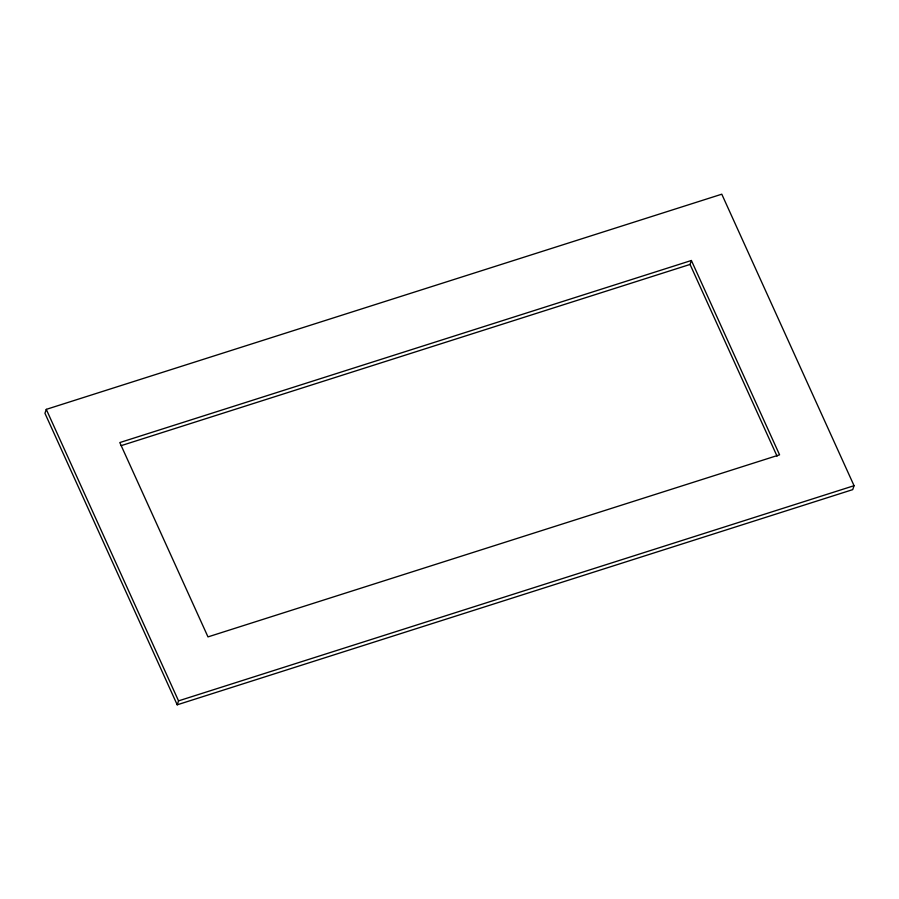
<?xml version="1.0" encoding="UTF-8"?>
<svg xmlns="http://www.w3.org/2000/svg" width="899" height="899" viewBox="0 0 899 899"><rect width="100%" height="100%" fill="white"/><g stroke="black" fill="none" stroke-linecap="round" stroke-linejoin="round"><path stroke-width="1.35" d="M46.276 409.371L44.95 413.304L177.215 704.805L852.724 489.629L854.05 485.696L721.785 194.195L46.276 409.371L178.541 700.872L177.215 704.805M777.073 456.198L690.061 264.43L691.387 260.496L119.803 442.566L207.984 636.897L779.568 454.827L691.387 260.496M121.151 445.646L690.061 264.43M178.541 700.872L854.05 485.696"/></g></svg>
